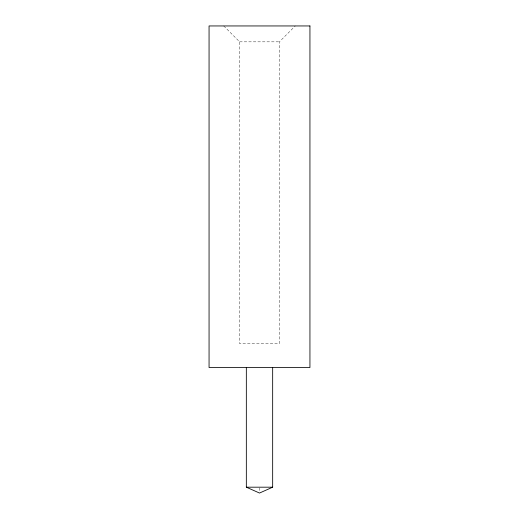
<?xml version="1.0" encoding="UTF-8"?>
<svg xmlns="http://www.w3.org/2000/svg" width="519" height="519" viewBox="0 0 519 519"><rect width="100%" height="100%" fill="white"/><g stroke="black" fill="none" stroke-linecap="round" stroke-linejoin="round"><path stroke-width="0.39" stroke-dasharray="2.6 1.95" d="M223.754 25.95L239.642 41.838L239.642 343.688L279.358 343.688L279.358 41.838L295.246 25.95M239.642 41.838L279.358 41.838M259.519 487.918L259.519 491.584"/><path stroke-width="0.78" d="M272.663 367.523L272.663 487.185L259.519 493.05L246.337 487.185L246.337 367.523M246.337 487.185L272.663 487.185M309.94 25.95L209.06 25.95L209.06 367.523L309.94 367.523L309.94 25.95"/></g></svg>
